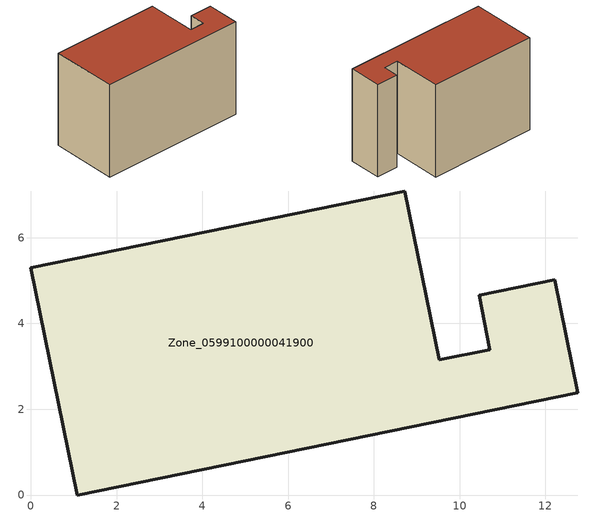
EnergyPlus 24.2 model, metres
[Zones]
Zone_0599100000041900
 floor ground (C_G): 9.52,3.15 10.7,3.39 10.45,4.66 12.22,5.02 12.75,2.39 1.08,0 0,5.3 8.72,7.09 z0
 wall outside (C_F): 1.08,0 12.75,2.39 12.22,5.02 10.45,4.66 10.7,3.39 9.52,3.15 8.72,7.09 0,5.3 1.08,0 z0:7.79
 roof outside (C_R): 10.7,3.39 9.52,3.15 8.72,7.09 0,5.3 1.08,0 12.75,2.39 12.22,5.02 10.45,4.66 z7.79
[BUILDING]
Pand.0599100000041900: North Axis=0; Terrain=City; Loads Convergence Tolerance Value=0.04; Temperature Convergence Tolerance Value=0.4; Solar Distribution=FullExterior; Maximum Number of Warmup Days=25; Minimum Number of Warmup Days=1
[Site:Location]
Rotterdam.The.Hague.AP_ZH_NLD Design_Conditions: Latitude=51.96; Longitude=4.45; Time Zone=1; Elevation=-4.5
[SITE:GROUNDTEMPERATURE:BUILDINGSURFACE]
18, 18, 18, 18, 18, 18, 18, 18, 18, 18, 18, 18
[MATERIAL] Thermal Absorptance=0.9; Solar Absorptance=0.7; Visible Absorptance=0.7
Name | Roughness | Thickness | Conductivity | Density | Specific Heat
G.TI.1975-1991 | MediumSmooth | 0.15 | 0.288461 | 540 | 1210
F.TI.1975-1991 | Rough | 0.3 | 0.230769 | 1920 | 840
R.TI.1975-1991 | MediumRough | 0.2 | 0.153846 | 1500 | 1000
[CONSTRUCTION]
C_G: G.TI.1975-1991
C_F: F.TI.1975-1991
C_R: R.TI.1975-1991
[ZONE]
Zone_0599100000041900: Type=1; Multiplier=1; Ceiling Height=Autocalculate; Volume=Autocalculate; Floor Area=autocalculate; Part of Total Floor Area=Yes
[ZONEINFILTRATION:DESIGNFLOWRATE]
Infil_Zone_0599100000041900: Zone or ZoneList or Space or SpaceList=Zone_0599100000041900; Schedule=AlwaysOn; Design Flow Rate Calculation Method=Flow/Area; Flow Rate per Floor Area=0.003; Constant Term Coefficient=1; Temperature Term Coefficient=0; Velocity Term Coefficient=0; Velocity Squared Term Coefficient=0
[HVACTEMPLATE:ZONE:IDEALLOADSAIRSYSTEM]
Zone_0599100000041900: Maximum Heating Supply Air Temperature=50; Minimum Cooling Supply Air Temperature=13; Maximum Heating Supply Air Humidity Ratio=0.0156; Minimum Cooling Supply Air Humidity Ratio=0.0077; Heating Limit=NoLimit; Cooling Limit=NoLimit; Dehumidification Control Type=ConstantSensibleHeatRatio; Cooling Sensible Heat Ratio=0.7; Dehumidification Setpoint=60; Humidification Control Type=None; Humidification Setpoint=30; Outdoor Air Method=None; Outdoor Air Flow Rate per Person=0.00944; Outdoor Air Flow Rate per Zone Floor Area=0; Outdoor Air Flow Rate per Zone=0; Demand Controlled Ventilation Type=None; Outdoor Air Economizer Type=NoEconomizer; Heat Recovery Type=None; Sensible Heat Recovery Effectiveness=0.7; Latent Heat Recovery Effectiveness=0.65
[ZONECONTROL:THERMOSTAT]
ThermostatControl_Zone_0599100000041900: Zone or ZoneList=Zone_0599100000041900; Control Type Schedule=DualSetpointControlType; Control 1=Thermostat_Zone_0599100000041900; Temperature Difference Between Cutout And Setpoint=0
[THERMOSTATSETPOINT:DUALSETPOINT]
Thermostat_Zone_0599100000041900: Heating Setpoint Temperature Schedule=HeatingSetpoint_Zone_0599100000041900; Cooling Setpoint Temperature Schedule=CoolingSetpoint_Zone_0599100000041900
[SCHEDULE:COMPACT]
HeatingSetpoint_Zone_0599100000041900: Through: 12/31, For: AllDays, Until: 24:00, 21
CoolingSetpoint_Zone_0599100000041900: Through: 12/31, For: AllDays, Until: 24:00, 24
DualSetpointControlType: Through: 12/31, For: AllDays, Until: 24:00, 4
AlwaysOn: Through: 12/31, For: AllDays, Until: 24:00, 1
